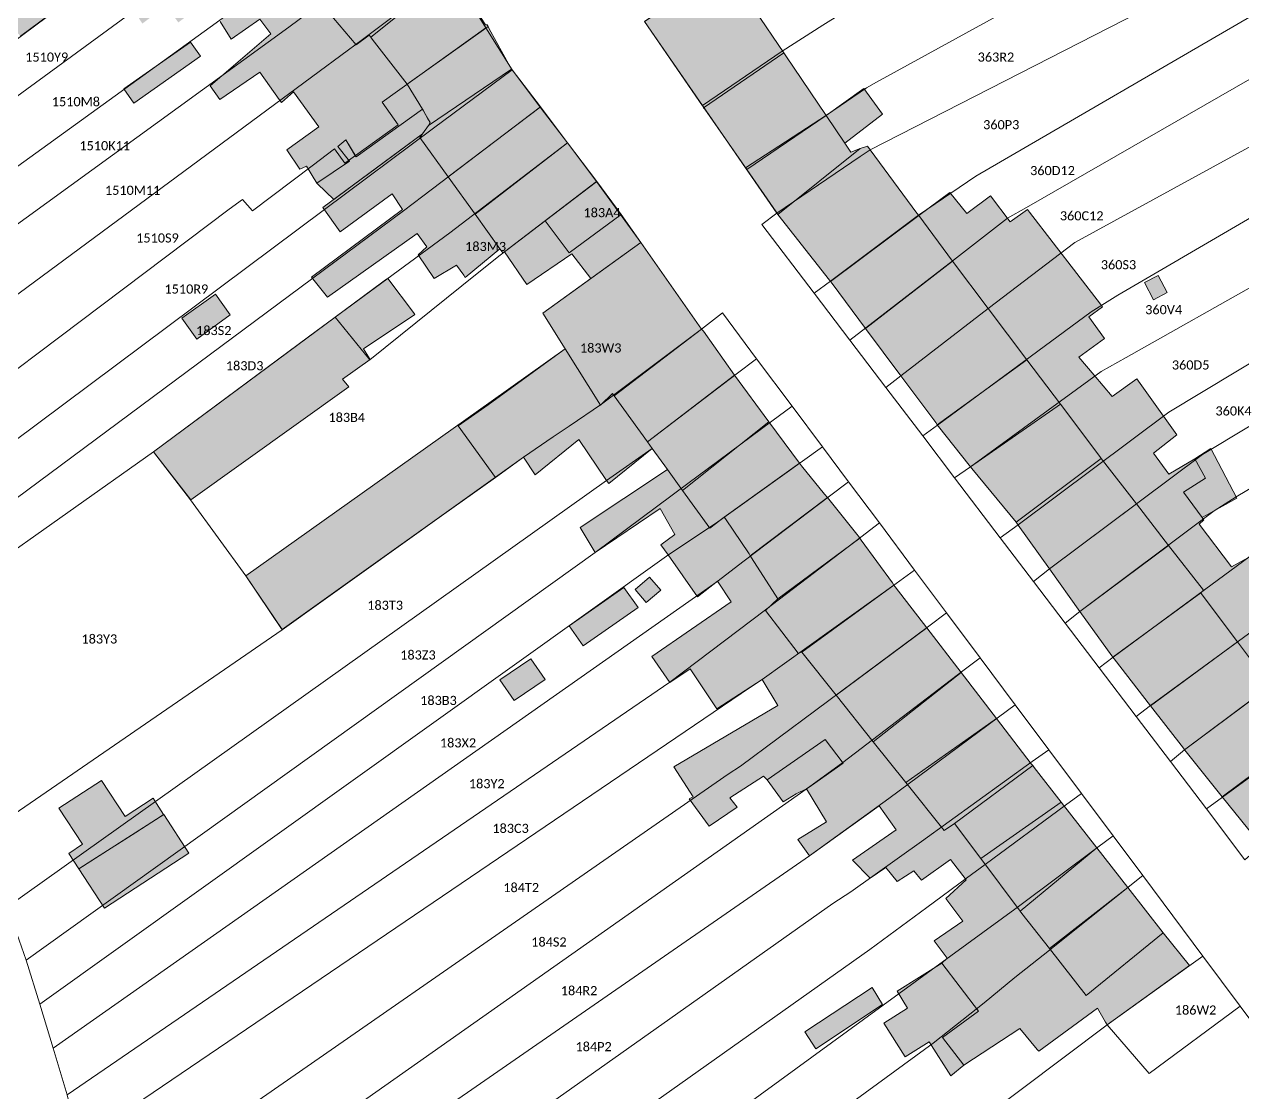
# Model space of a CAD drawing. Header units: metres. Extents: x 113120 to 240396, y 120329 to 242116.
# Drawn here: x 113686.8 to 113793.6, y 121815.8 to 121909.5 of the extents above; entities that cross this region are included whole.
import ezdxf

# ---------------------------------------------------------------- set-up
doc = ezdxf.new("R2010")
doc.units = ezdxf.units.M
doc.header["$LTSCALE"] = 3
for name, color, linetype, lineweight in [('Bpn_CaPa', 78, 'Continuous', 0), ('Bpn_ReBu', 4, 'Continuous', 0), ('Bpt_CaNu', 7, 'Continuous', 0), ('Hachure bâtiment', 11, 'Continuous', 0)]:
    doc.layers.add(name, color=color, linetype=linetype, lineweight=lineweight)
doc.styles.add('Legend', font='')
doc.styles.get('Legend').set_extended_font_data('Calibri')

msp = doc.modelspace()

# ---------------------------------------------------------------- hatches: boundary and pattern name
at = {"layer": 'Hachure bâtiment'}
h = msp.add_hatch(color=256, dxfattribs=at)
h.dxf.hatch_style = 1
h.paths.add_polyline_path([(113693.07, 121940.94), (113691.16, 121938.08), (113696.42, 121933.34), (113695.88, 121932.42), (113698.98, 121928.97), (113700.43, 121930.21), (113702.87, 121926.9), (113701.69, 121925.83), (113704.07, 121922.53), (113704.2, 121922.35), (113699.43, 121918.03), (113698.27, 121919.65), (113695.72, 121917.45), (113696.82, 121916.15), (113686.43, 121908.43), (113685.67, 121909.32), (113684.47, 121908.43), (113682.87, 121910.68), (113696.78, 121921.52), (113695.95, 121922.8), (113698.9, 121925.63), (113697.47, 121927.48), (113694.71, 121925.27), (113693.72, 121926.48), (113691.87, 121925.32), (113690.67, 121926.92), (113685.23, 121931.85), (113688.1, 121934.97), (113683.07, 121939.92), (113681.7, 121938.43), (113680.63, 121939.48), (113682.82, 121941.48), (113683.72, 121940.68), (113688.19, 121945.84)])
h = msp.add_hatch(color=256, dxfattribs=at)
h.dxf.hatch_style = 1
h.paths.add_polyline_path([(113707.59, 121919.37), (113707.77, 121919.21), (113707.91, 121919.06), (113711.17, 121915.91), (113711.3, 121915.81), (113713.38, 121912.58), (113712.38, 121911.81), (113715.87, 121907.67), (113717.02, 121908.53), (113717.14, 121908.37), (113717.28, 121908.19), (113720.35, 121904.24), (113721.67, 121902.03), (113715.87, 121897.85), (113714.95, 121899.35), (113714.27, 121898.77), (113715.27, 121897.48), (113712.42, 121895.55), (113711.52, 121897.05), (113710.92, 121896.77), (113709.78, 121898.48), (113712.58, 121900.48), (113710.38, 121903.55), (113709.32, 121902.63), (113709.12, 121902.9), (113707.42, 121905.28), (113703.9, 121902.88), (113703.07, 121904.08), (113708.38, 121908.65), (113707.42, 121909.92), (113704.9, 121908.17), (113703.94, 121909.73), (113708.5, 121913.77), (113708.02, 121914.55), (113707.02, 121913.83), (113704.95, 121916.52), (113701.7, 121914.55), (113703.55, 121912.08), (113700.27, 121909.65), (113699.22, 121911.12), (113697.12, 121909.55), (113696.44, 121910.59), (113698.32, 121912.15), (113697.35, 121913.83), (113706.35, 121920.46)])
h = msp.add_hatch(color=256, dxfattribs=at)
h.dxf.hatch_style = 1
h.paths.add_polyline_path([(113724.1, 121914.2), (113724.24, 121914.03), (113717.14, 121908.37), (113717.02, 121908.53), (113715.87, 121907.67), (113712.38, 121911.81), (113713.38, 121912.58), (113721.44, 121917.73)])
h = msp.add_hatch(color=256, dxfattribs=at)
h.dxf.hatch_style = 1
h.paths.add_polyline_path([(113724.33, 121913.88), (113724.46, 121913.69), (113727.2, 121909.43), (113727.36, 121909.43), (113727.43, 121909.3), (113720.35, 121904.24), (113717.28, 121908.19), (113717.14, 121908.37), (113724.24, 121914.03)])
h = msp.add_hatch(color=256, dxfattribs=at)
h.dxf.hatch_style = 1
h.paths.add_polyline_path([(113753.36, 121906.97), (113746.33, 121902.17), (113746.23, 121902.33), (113741.14, 121909.72), (113748.29, 121914.49)])
h = msp.add_hatch(color=256, dxfattribs=at)
h.dxf.hatch_style = 1
h.paths.add_polyline_path([(113727.54, 121909.1), (113729.37, 121905.75), (113729.5, 121905.54), (113722.2, 121900.62), (113722.37, 121900.86), (113721.67, 121902.03), (113720.35, 121904.24), (113727.43, 121909.3)])
h = msp.add_hatch(color=256, dxfattribs=at)
h.dxf.hatch_style = 1
h.paths.add_polyline_path([(113702.22, 121906.68), (113696.38, 121902.57), (113695.5, 121903.83), (113697.44, 121905.21), (113701.34, 121907.92)])
h = msp.add_hatch(color=256, dxfattribs=at)
h.dxf.hatch_style = 1
h.paths.add_polyline_path([(113753.53, 121906.73), (113757.08, 121901.48), (113750.11, 121896.74), (113746.43, 121902.03), (113746.33, 121902.17), (113753.36, 121906.97)])
h = msp.add_hatch(color=256, dxfattribs=at)
h.dxf.hatch_style = 1
h.paths.add_polyline_path([(113729.63, 121905.37), (113732.01, 121902.23), (113723.94, 121896.1), (113721.45, 121899.55), (113721.69, 121899.89), (113722.2, 121900.62), (113729.5, 121905.54)])
h = msp.add_hatch(color=256, dxfattribs=at)
h.dxf.hatch_style = 1
h.paths.add_polyline_path([(113762.03, 121901.6), (113758.7, 121899.07), (113757.08, 121901.48), (113760.38, 121903.85)])
h = msp.add_hatch(color=256, dxfattribs=at)
h.dxf.hatch_style = 1
h.paths.add_polyline_path([(113715.84, 121897.89), (113715.85, 121897.88), (113715.87, 121897.85), (113716.8, 121898.52), (113721.67, 121902.03), (113721.76, 121901.89), (113722.13, 121901.26), (113722.37, 121900.86), (113722.2, 121900.62), (113721.69, 121899.89), (113716.82, 121896.29), (113716.42, 121896), (113713.9, 121894.13), (113712.48, 121895.49), (113712.42, 121895.55), (113715.27, 121897.48), (113714.27, 121898.77), (113714.95, 121899.35), (113715.73, 121898.07), (113715.84, 121897.89)])
h = msp.add_hatch(color=256, dxfattribs=at)
h.dxf.hatch_style = 1
h.paths.add_polyline_path([(113734.39, 121899.09), (113726.29, 121892.83), (113723.94, 121896.1), (113732.01, 121902.23)])
h = msp.add_hatch(color=256, dxfattribs=at)
h.dxf.hatch_style = 1
h.paths.add_polyline_path([(113758.7, 121899.07), (113759.23, 121898.28), (113760.06, 121898.58), (113752.84, 121892.8), (113752.68, 121893.03), (113750.11, 121896.74), (113757.08, 121901.48)])
h = msp.add_hatch(color=256, dxfattribs=at)
h.dxf.hatch_style = 1
h.paths.add_polyline_path([(113721.45, 121899.55), (113723.94, 121896.1), (113726.29, 121892.83), (113728.47, 121889.8), (113725.43, 121887.28), (113725.3, 121887.47), (113724.67, 121888.37), (113722.7, 121887.2), (113721.3, 121889.28), (113722.07, 121889.97), (113721.23, 121891.15), (113713.35, 121885.55), (113711.95, 121887.32), (113719.92, 121893.23), (113719.03, 121894.63), (113714.47, 121891.28), (113712.95, 121893.43), (113721.69, 121899.89)])
h = msp.add_hatch(color=256, dxfattribs=at)
h.dxf.hatch_style = 1
h.paths.add_polyline_path([(113736.95, 121895.7), (113728.88, 121889.54), (113728.74, 121889.43), (113728.47, 121889.8), (113726.29, 121892.83), (113734.39, 121899.09)])
h = msp.add_hatch(color=256, dxfattribs=at)
h.dxf.hatch_style = 1
h.paths.add_polyline_path([(113760.93, 121898.48), (113765.04, 121892.93), (113765.2, 121892.71), (113757.47, 121886.92), (113757.36, 121887.06), (113752.84, 121892.8), (113760.06, 121898.58), (113760.7, 121898.8)])
h = msp.add_hatch(color=256, dxfattribs=at)
h.dxf.hatch_style = 1
h.paths.add_polyline_path([(113740.84, 121890.36), (113736.45, 121887.19), (113734.78, 121889.35), (113730.83, 121886.68), (113728.88, 121889.54), (113736.95, 121895.7)])
h = msp.add_hatch(color=256, dxfattribs=at)
h.dxf.hatch_style = 1
h.paths.add_polyline_path([(113769.42, 121892.88), (113771.5, 121894.45), (113773.22, 121892.17), (113774.72, 121893.25), (113774.9, 121893.02), (113781.12, 121884.95), (113781.3, 121884.72), (113780.1, 121883.83), (113781.47, 121881.92), (113779.23, 121880.28), (113780.57, 121878.7), (113782.15, 121876.83), (113784.32, 121878.4), (113787.82, 121873.48), (113785.78, 121871.88), (113787.12, 121870.03), (113789.39, 121871.39), (113790.35, 121869.68), (113788.42, 121868.45), (113790.05, 121866.22), (113790.18, 121866.03), (113789.78, 121865.65), (113792.63, 121861.92), (113795.47, 121863.48), (113797.42, 121860.55), (113796.62, 121860.25), (113797.92, 121858.8), (113799.47, 121859.68), (113800.75, 121858.12), (113797.58, 121855.6), (113799, 121853.7), (113800.72, 121851.4), (113804.15, 121853.97), (113805.95, 121851.77), (113804.95, 121851.12), (113807.03, 121848.68), (113806.23, 121848.05), (113807.3, 121846.72), (113808.62, 121847.77), (113810.3, 121845.37), (113806.82, 121842.95), (113807.67, 121842), (113810.52, 121843.97), (113813.02, 121840.97), (113809.78, 121839), (113812.83, 121835.05), (113816.9, 121837.12), (113818.88, 121833.98), (113816.1, 121832.28), (113818.83, 121829.15), (113821.83, 121830.68), (113823.03, 121828.8), (113820.43, 121827.03), (113821.58, 121825.48), (113822.9, 121826.23), (113823.78, 121825), (113822.7, 121824.08), (113824.62, 121821.6), (113827.18, 121822.95), (113829.52, 121819.35), (113824.59, 121815.85), (113821.75, 121819.4), (113819.01, 121822.88), (113815.83, 121826.92), (113813.12, 121830.37), (113812.72, 121830.11), (113810.65, 121832.62), (113810.51, 121832.79), (113810.42, 121832.92), (113807.25, 121837.08), (113805.2, 121839.78), (113802.7, 121843.08), (113802.88, 121843.26), (113803.02, 121843.43), (113799.75, 121847.43), (113799.24, 121847.3), (113796.18, 121851.3), (113796.04, 121851.48), (113795.95, 121851.6), (113793.15, 121855.33), (113790.04, 121859.46), (113789.93, 121859.62), (113790.15, 121859.85), (113787.1, 121863.79), (113784.29, 121867.42), (113781.31, 121871.27), (113781.2, 121871.41), (113781.07, 121871.59), (113777.62, 121876.17), (113774.68, 121880.06), (113771.29, 121884.55), (113768.15, 121888.72), (113765.2, 121892.71), (113767.92, 121894.72)])
h = msp.add_hatch(color=256, dxfattribs=at)
h.dxf.hatch_style = 1
h.paths.add_polyline_path([(113768.15, 121888.72), (113760.53, 121882.82), (113757.6, 121886.74), (113757.47, 121886.92), (113765.2, 121892.71)])
h = msp.add_hatch(color=256, dxfattribs=at)
h.dxf.hatch_style = 1
h.paths.add_polyline_path([(113746.16, 121882.76), (113738.5, 121876.89), (113738.35, 121877.1), (113737.28, 121876.09), (113734.19, 121881.02), (113732.23, 121884.14), (113736.45, 121887.19), (113740.84, 121890.36)])
h = msp.add_hatch(color=256, dxfattribs=at)
h.dxf.hatch_style = 1
h.paths.add_polyline_path([(113771.29, 121884.55), (113763.62, 121878.66), (113760.53, 121882.82), (113768.15, 121888.72)])
h = msp.add_hatch(color=256, dxfattribs=at)
h.dxf.hatch_style = 1
h.paths.add_polyline_path([(113720.89, 121884.2), (113721.02, 121884.03), (113716.52, 121881.03), (113717.1, 121880.08), (113714.67, 121878.37), (113715.23, 121877.68), (113701.37, 121867.77), (113698.1, 121872), (113718.21, 121886.89), (113718.45, 121887.07), (113718.54, 121887.13), (113718.63, 121887.2)])
h = msp.add_hatch(color=256, dxfattribs=at)
h.dxf.hatch_style = 1
h.paths.add_polyline_path([(113786.98, 121885.95), (113785.78, 121885.32), (113784.98, 121886.83), (113786.18, 121887.45)], flags=17)
h = msp.add_hatch(color=256, dxfattribs=at)
h.dxf.hatch_style = 1
h.paths.add_polyline_path([(113704.83, 121884), (113701.9, 121881.88), (113700.59, 121883.72), (113703.52, 121885.83)], flags=17)
h = msp.add_hatch(color=256, dxfattribs=at)
h.dxf.hatch_style = 1
h.paths.add_polyline_path([(113774.68, 121880.06), (113766.82, 121874.37), (113766.68, 121874.55), (113763.62, 121878.66), (113771.29, 121884.55)])
h = msp.add_hatch(color=256, dxfattribs=at)
h.dxf.hatch_style = 1
h.paths.add_polyline_path([(113746.32, 121882.57), (113749.03, 121878.7), (113741.4, 121872.88), (113738.5, 121876.89), (113746.16, 121882.76)])
h = msp.add_hatch(color=256, dxfattribs=at)
h.dxf.hatch_style = 1
h.paths.add_polyline_path([(113737.28, 121876.09), (113738.35, 121877.1), (113738.5, 121876.89), (113741.4, 121872.88), (113741.83, 121872.27), (113738.02, 121869.2), (113737.82, 121869.49), (113735.38, 121873.08), (113731.55, 121869.97), (113730.55, 121871.52), (113709.38, 121856.4), (113706.18, 121861.12), (113727.7, 121876.4), (113734.19, 121881.02)])
h = msp.add_hatch(color=256, dxfattribs=at)
h.dxf.hatch_style = 1
h.paths.add_polyline_path([(113777.62, 121876.17), (113769.73, 121870.68), (113769.61, 121870.83), (113766.94, 121874.21), (113766.82, 121874.37), (113774.68, 121880.06)], flags=17)
h = msp.add_hatch(color=256, dxfattribs=at)
h.dxf.hatch_style = 1
h.paths.add_polyline_path([(113752.04, 121874.63), (113744.49, 121868.59), (113743.16, 121870.44), (113741.83, 121872.27), (113741.4, 121872.88), (113749.03, 121878.7)])
h = msp.add_hatch(color=256, dxfattribs=at)
h.dxf.hatch_style = 1
h.paths.add_polyline_path([(113781.07, 121871.59), (113781.2, 121871.41), (113773.74, 121865.82), (113769.84, 121870.54), (113769.73, 121870.68), (113777.62, 121876.17)], flags=17)
h = msp.add_hatch(color=256, dxfattribs=at)
h.dxf.hatch_style = 1
h.paths.add_polyline_path([(113754.73, 121870.99), (113748.13, 121866.27), (113746.88, 121865.3), (113744.49, 121868.59), (113752.04, 121874.63)])
h = msp.add_hatch(color=256, dxfattribs=at)
h.dxf.hatch_style = 1
h.paths.add_polyline_path([(113793.1, 121867.92), (113790.05, 121866.22), (113788.42, 121868.45), (113790.35, 121869.68), (113789.39, 121871.39), (113790.82, 121872.28)], flags=17)
h = msp.add_hatch(color=256, dxfattribs=at)
h.dxf.hatch_style = 1
h.paths.add_polyline_path([(113754.92, 121870.77), (113756.94, 121868.28), (113757.18, 121867.98), (113750.41, 121862.88), (113750.34, 121863.05), (113748.24, 121866.11), (113748.13, 121866.27), (113754.73, 121870.99)])
h = msp.add_hatch(color=256, dxfattribs=at)
h.dxf.hatch_style = 1
h.paths.add_polyline_path([(113781.31, 121871.27), (113784.29, 121867.42), (113776.65, 121861.72), (113773.91, 121865.57), (113773.74, 121865.82), (113781.2, 121871.41)], flags=17)
h = msp.add_hatch(color=256, dxfattribs=at)
h.dxf.hatch_style = 1
h.paths.add_polyline_path([(113758.58, 121844.68), (113755.36, 121842.43), (113754.44, 121842), (113753.32, 121841.3), (113751.9, 121843.23), (113756.98, 121846.77)], flags=16)
h.paths.add_polyline_path([(113744.49, 121868.59), (113746.88, 121865.3), (113748.13, 121866.27), (113748.24, 121866.11), (113750.34, 121863.05), (113750.41, 121862.88), (113750.53, 121862.69), (113752.84, 121859.1), (113751.76, 121858.09), (113754.63, 121854.34), (113754.94, 121854.41), (113757.94, 121850.66), (113761.2, 121846.57), (113764.05, 121842.99), (113767.41, 121838.79), (113768.33, 121839.41), (113770.64, 121836.33), (113774, 121831.84), (113774.1, 121831.7), (113774.22, 121831.51), (113776.65, 121828.43), (113779.88, 121824.31), (113786.62, 121829.81), (113788.93, 121826.93), (113781.72, 121821.75), (113781.58, 121821.98), (113780.87, 121823.2), (113775.72, 121819.43), (113775.59, 121819.59), (113774.07, 121821.43), (113769.15, 121818.2), (113767.27, 121820.63), (113770.42, 121822.95), (113767.23, 121827.15), (113767.68, 121827.6), (113766.55, 121829.12), (113769.07, 121830.83), (113767.58, 121832.83), (113769.35, 121834.45), (113767.98, 121836.25), (113765.43, 121834.43), (113764.75, 121835.25), (113763.3, 121834.32), (113762.32, 121835.55), (113760.95, 121834.6), (113759.38, 121836.17), (113763.22, 121838.83), (113761.72, 121840.95), (113755.62, 121836.55), (113754.58, 121838), (113757.1, 121839.55), (113755.36, 121842.43), (113755.59, 121842.59), (113758.58, 121844.68), (113756.98, 121846.77), (113751.9, 121843.23), (113751.58, 121843.55), (113748.62, 121841.65), (113749.27, 121840.83), (113746.82, 121839.15), (113745.07, 121841.57), (113745.42, 121841.75), (113743.72, 121844.37), (113752.83, 121849.75), (113751.47, 121852.03), (113747.5, 121849.46), (113745.15, 121852.95), (113743.38, 121851.75), (113741.78, 121854.05), (113748.75, 121858.83), (113747.55, 121860.65), (113745.81, 121859.28), (113743.21, 121862.95), (113742.58, 121863.83), (113743.82, 121864.75), (113742.52, 121867.03), (113736.82, 121863.17), (113735.5, 121865.35), (113743.16, 121870.44)])
h = msp.add_hatch(color=256, dxfattribs=at)
h.dxf.hatch_style = 1
h.paths.add_polyline_path([(113759.78, 121864.77), (113759.92, 121864.6), (113760.02, 121864.43), (113752.84, 121859.1), (113750.53, 121862.69), (113750.41, 121862.88), (113757.18, 121867.98)], flags=17)
h = msp.add_hatch(color=256, dxfattribs=at)
h.dxf.hatch_style = 1
h.paths.add_polyline_path([(113787.1, 121863.79), (113779.33, 121857.99), (113776.65, 121861.72), (113784.29, 121867.42)], flags=17)
h = msp.add_hatch(color=256, dxfattribs=at)
h.dxf.hatch_style = 1
h.paths.add_polyline_path([(113760.15, 121864.25), (113762.89, 121860.5), (113763.02, 121860.31), (113754.94, 121854.41), (113754.63, 121854.34), (113751.76, 121858.09), (113752.84, 121859.1), (113760.02, 121864.43)], flags=17)
h = msp.add_hatch(color=256, dxfattribs=at)
h.dxf.hatch_style = 1
h.paths.add_polyline_path([(113790.15, 121859.85), (113789.93, 121859.62), (113782.22, 121853.97), (113782.13, 121854.09), (113779.33, 121857.99), (113787.1, 121863.79)], flags=17)
h = msp.add_hatch(color=256, dxfattribs=at)
h.dxf.hatch_style = 1
h.paths.add_polyline_path([(113742.58, 121859.85), (113741.3, 121858.78), (113740.32, 121859.92), (113741.58, 121861)], flags=17)
h = msp.add_hatch(color=256, dxfattribs=at)
h.dxf.hatch_style = 1
h.paths.add_polyline_path([(113763.14, 121860.15), (113765.89, 121856.57), (113757.94, 121850.66), (113754.94, 121854.41), (113763.02, 121860.31)], flags=17)
h = msp.add_hatch(color=256, dxfattribs=at)
h.dxf.hatch_style = 1
h.paths.add_polyline_path([(113740.58, 121858.35), (113735.78, 121854.97), (113734.55, 121856.73), (113739.35, 121860.08)])
h = msp.add_hatch(color=256, dxfattribs=at)
h.dxf.hatch_style = 1
h.paths.add_polyline_path([(113790.04, 121859.46), (113793.15, 121855.33), (113785.52, 121849.72), (113782.32, 121853.83), (113782.22, 121853.97), (113789.93, 121859.62)], flags=17)
h = msp.add_hatch(color=256, dxfattribs=at)
h.dxf.hatch_style = 1
h.paths.add_polyline_path([(113768.9, 121852.65), (113761.2, 121846.57), (113757.94, 121850.66), (113765.89, 121856.57)], flags=17)
h.paths.add_polyline_path([(113758.58, 121844.68), (113755.36, 121842.43), (113754.44, 121842), (113753.32, 121841.3), (113751.9, 121843.23), (113756.98, 121846.77)], flags=16)
h = msp.add_hatch(color=256, dxfattribs=at)
h.dxf.hatch_style = 1
h.paths.add_polyline_path([(113795.95, 121851.6), (113796.04, 121851.48), (113788.51, 121845.85), (113788.41, 121845.99), (113785.52, 121849.72), (113793.15, 121855.33)], flags=17)
h = msp.add_hatch(color=256, dxfattribs=at)
h.dxf.hatch_style = 1
h.paths.add_polyline_path([(113732.43, 121852.03), (113729.72, 121850.17), (113728.47, 121852), (113731.18, 121853.85)])
h = msp.add_hatch(color=256, dxfattribs=at)
h.dxf.hatch_style = 1
h.paths.add_polyline_path([(113772.02, 121848.6), (113764.05, 121842.99), (113761.2, 121846.57), (113768.9, 121852.65)], flags=17)
h = msp.add_hatch(color=256, dxfattribs=at)
h.dxf.hatch_style = 1
h.paths.add_polyline_path([(113796.18, 121851.3), (113799.24, 121847.3), (113791.8, 121841.75), (113788.65, 121845.68), (113788.51, 121845.85), (113796.04, 121851.48)], flags=17)
h = msp.add_hatch(color=256, dxfattribs=at)
h.dxf.hatch_style = 1
h.paths.add_polyline_path([(113775.06, 121844.64), (113775.19, 121844.47), (113768.33, 121839.41), (113767.41, 121838.79), (113764.05, 121842.99), (113772.02, 121848.6)], flags=17)
h = msp.add_hatch(color=256, dxfattribs=at)
h.dxf.hatch_style = 1
h.paths.add_polyline_path([(113803.02, 121843.43), (113802.88, 121843.26), (113802.7, 121843.08), (113795.23, 121837.48), (113795.13, 121837.6), (113791.8, 121841.75), (113799.24, 121847.3), (113799.75, 121847.43)], flags=17)
h = msp.add_hatch(color=256, dxfattribs=at)
h.dxf.hatch_style = 1
h.paths.add_polyline_path([(113775.32, 121844.3), (113777.69, 121841.26), (113770.64, 121836.33), (113768.33, 121839.41), (113775.19, 121844.47)], flags=17)
h = msp.add_hatch(color=256, dxfattribs=at)
h.dxf.hatch_style = 1
h.paths.add_polyline_path([(113698.06, 121841.61), (113698.36, 121841.14), (113698.98, 121840.19), (113698.36, 121839.79), (113696.54, 121838.61), (113692.78, 121836.2), (113691.56, 121835.41), (113690.67, 121836.77), (113691.88, 121837.57), (113689.81, 121840.73), (113693.55, 121843.18), (113695.62, 121840.01)])
h = msp.add_hatch(color=256, dxfattribs=at)
h.dxf.hatch_style = 1
h.paths.add_polyline_path([(113780.82, 121837.25), (113774.1, 121831.7), (113774, 121831.84), (113770.64, 121836.33), (113777.69, 121841.26)], flags=17)
h = msp.add_hatch(color=256, dxfattribs=at)
h.dxf.hatch_style = 1
h.paths.add_polyline_path([(113701.2, 121836.79), (113693.81, 121831.96), (113691.56, 121835.41), (113698.99, 121840.19)])
h = msp.add_hatch(color=256, dxfattribs=at)
h.dxf.hatch_style = 1
h.paths.add_polyline_path([(113783.52, 121833.78), (113776.65, 121828.43), (113774.22, 121831.51), (113774.1, 121831.7), (113780.82, 121837.25)], flags=17)
h = msp.add_hatch(color=256, dxfattribs=at)
h.dxf.hatch_style = 1
h.paths.add_polyline_path([(113786.62, 121829.81), (113779.88, 121824.31), (113776.65, 121828.43), (113783.52, 121833.78)], flags=17)
h = msp.add_hatch(color=256, dxfattribs=at)
h.dxf.hatch_style = 1
h.paths.add_polyline_path([(113768, 121817.27), (113766.12, 121820.26), (113763.99, 121818.92), (113762.12, 121821.89), (113764.22, 121823.21), (113763.29, 121824.69), (113767.23, 121827.15), (113770.42, 121822.95), (113767.27, 121820.63), (113769.15, 121818.2)])
h = msp.add_hatch(color=256, dxfattribs=at)
h.dxf.hatch_style = 1
h.paths.add_polyline_path([(113762.03, 121823.51), (113756.18, 121819.65), (113755.22, 121821.12), (113761.12, 121825)], flags=17)

# ---------------------------------------------------------------- linework, layer by layer
at = {"layer": 'Bpn_CaPa'}
for points in [[(113783.89, 121926.31), (113756.79, 121909.41), (113753.23, 121907.13), (113746.22, 121902.35), (113741.14, 121909.72), (113748.09, 121914.55), (113750.89, 121916.53), (113760.86, 121923.27), (113761.47, 121923.67), (113777.67, 121934.71), (113783.89, 121926.31)], [(113709.68, 121932.6), (113712.58, 121928.93), (113704.25, 121922.31), (113699.43, 121918.03), (113696.82, 121916.15), (113688.79, 121910.18), (113657.23, 121886.72), (113655.62, 121889.36), (113685.23, 121912.53), (113686.3, 121913.36), (113696.78, 121921.52), (113698.8, 121923.34), (113709.68, 121932.6)], [(113712.58, 121928.93), (113715.5, 121925.22), (113704.78, 121916.9), (113703.52, 121915.96), (113701.78, 121914.65), (113700.98, 121914.06), (113697.65, 121911.6), (113659.2, 121883.47), (113657.23, 121886.72), (113688.79, 121910.18), (113696.82, 121916.15), (113699.43, 121918.03), (113704.25, 121922.31), (113712.58, 121928.93)], [(113783.89, 121926.31), (113788.94, 121919.48), (113761.49, 121904.42), (113760.61, 121903.92), (113757.1, 121901.53), (113749.99, 121896.89), (113746.22, 121902.35), (113753.23, 121907.13), (113756.79, 121909.41), (113783.89, 121926.31)], [(113715.5, 121925.22), (113718.74, 121921.08), (113710.63, 121914.84), (113707.93, 121912.76), (113661.71, 121879.35), (113660.2, 121881.83), (113659.2, 121883.47), (113697.65, 121911.6), (113700.98, 121914.06), (113701.78, 121914.65), (113703.52, 121915.96), (113704.78, 121916.9), (113715.5, 121925.22)], [(113663.88, 121875.79), (113661.71, 121879.35), (113707.93, 121912.76), (113710.63, 121914.84), (113718.74, 121921.08), (113721.37, 121917.71), (113709.96, 121909.22), (113663.88, 121875.79)], [(113788.94, 121919.48), (113792.44, 121914.62), (113760.93, 121898.48), (113760.05, 121897.88), (113752.76, 121892.92), (113749.99, 121896.89), (113757.1, 121901.53), (113760.61, 121903.92), (113761.49, 121904.42), (113788.94, 121919.48)], [(113666.58, 121871.34), (113663.88, 121875.79), (113709.96, 121909.22), (113721.37, 121917.71), (113724.24, 121914.03), (113716.41, 121908.14), (113712.62, 121905.35), (113707.35, 121901.45), (113666.58, 121871.34)], [(113795.25, 121910.72), (113770.2, 121896.16), (113765.17, 121892.75), (113757.45, 121886.95), (113756.02, 121885.91), (113751.44, 121891.94), (113752.76, 121892.92), (113760.05, 121897.88), (113760.93, 121898.48), (113792.44, 121914.62), (113795.16, 121910.83), (113795.25, 121910.72)], [(113727.25, 121909.17), (113718.14, 121902.66), (113719.56, 121900.66), (113714.88, 121897.32), (113713.97, 121898.55), (113712, 121897.07), (113706.79, 121893.14), (113705.9, 121894.12), (113704.72, 121893.26), (113669.43, 121866.66), (113666.58, 121871.34), (113707.35, 121901.45), (113712.62, 121905.35), (113716.41, 121908.14), (113724.24, 121914.03), (113727.25, 121909.17)], [(113759.16, 121881.79), (113756.02, 121885.91), (113757.45, 121886.95), (113765.17, 121892.75), (113770.2, 121896.16), (113795.25, 121910.72), (113798.13, 121906.92), (113774.65, 121893.43), (113772.98, 121892.48), (113768.23, 121888.8), (113760.55, 121882.87), (113759.16, 121881.79)], [(113727.25, 121909.17), (113729.54, 121905.49), (113722.66, 121900.37), (113713.1, 121893.23), (113671.97, 121862.54), (113669.43, 121866.66), (113704.72, 121893.26), (113705.9, 121894.12), (113706.79, 121893.14), (113712, 121897.07), (113713.97, 121898.55), (113714.88, 121897.32), (113719.56, 121900.66), (113718.14, 121902.66), (113727.25, 121909.17)], [(113759.16, 121881.79), (113760.55, 121882.87), (113768.23, 121888.8), (113772.98, 121892.48), (113774.65, 121893.43), (113798.13, 121906.92), (113801.27, 121902.61), (113778.87, 121890.35), (113771.29, 121884.55), (113763.62, 121878.66), (113762.31, 121877.64), (113759.16, 121881.79)], [(113671.97, 121862.54), (113713.1, 121893.23), (113722.66, 121900.37), (113729.54, 121905.49), (113732.03, 121902.24), (113721.71, 121894.4), (113720.02, 121893.14), (113673.98, 121858.96), (113671.97, 121862.54)], [(113675.53, 121856.02), (113673.98, 121858.96), (113720.02, 121893.14), (113721.71, 121894.4), (113732.03, 121902.24), (113734.4, 121899.1), (113724.08, 121891.19), (113714.03, 121883.79), (113711.7, 121882.07), (113698.1, 121872), (113675.53, 121856.02)], [(113801.27, 121902.61), (113804.34, 121898.38), (113782.64, 121885.73), (113780.31, 121884.26), (113766.85, 121874.33), (113765.56, 121873.38), (113762.31, 121877.64), (113763.62, 121878.66), (113771.29, 121884.55), (113778.87, 121890.35), (113801.27, 121902.61)], [(113732.44, 121892.26), (113728.48, 121889.24), (113726.47, 121887.63), (113717.07, 121880.07), (113714.03, 121883.79), (113724.08, 121891.19), (113734.4, 121899.1), (113736.96, 121895.7), (113732.44, 121892.26)], [(113765.56, 121873.38), (113766.85, 121874.33), (113780.31, 121884.26), (113782.64, 121885.73), (113804.34, 121898.38), (113807.63, 121893.93), (113783.37, 121880.25), (113781.2, 121879.03), (113769.73, 121870.68), (113768.34, 121869.71), (113765.56, 121873.38)], [(113739.09, 121892.8), (113734.53, 121889.43), (113732.44, 121892.26), (113736.96, 121895.7), (113739.09, 121892.8)], [(113810.76, 121889.7), (113787.11, 121875.48), (113773.91, 121865.6), (113772.33, 121864.46), (113768.34, 121869.71), (113769.73, 121870.68), (113781.2, 121879.03), (113783.37, 121880.25), (113807.63, 121893.93), (113810.76, 121889.7)], [(113739.09, 121892.8), (113740.83, 121890.36), (113732.23, 121884.14), (113734.19, 121881.02), (113727.43, 121876.12), (113724.81, 121874.27), (113728.08, 121869.75), (113723.35, 121866.37), (113709.37, 121856.39), (113706.18, 121861.12), (113701.35, 121867.77), (113698.1, 121872), (113711.7, 121882.07), (113714.03, 121883.79), (113717.07, 121880.07), (113726.47, 121887.63), (113728.48, 121889.24), (113732.44, 121892.26), (113734.53, 121889.43), (113739.09, 121892.8)], [(113728.08, 121869.75), (113724.81, 121874.27), (113727.43, 121876.12), (113734.19, 121881.02), (113732.23, 121884.14), (113740.83, 121890.36), (113746.16, 121882.76), (113737.38, 121876.16), (113734.55, 121874.25), (113733.13, 121873.3), (113730.55, 121871.52), (113728.08, 121869.75)], [(113810.76, 121889.7), (113813.53, 121885.88), (113790.07, 121871.76), (113776.65, 121861.72), (113775.25, 121860.63), (113772.33, 121864.46), (113773.91, 121865.6), (113787.11, 121875.48), (113810.76, 121889.7)], [(113778.03, 121856.98), (113775.25, 121860.63), (113776.65, 121861.72), (113790.07, 121871.76), (113813.53, 121885.88), (113816.43, 121881.92), (113793.03, 121868.05), (113791.11, 121866.81), (113779.33, 121857.99), (113778.03, 121856.98)], [(113728.08, 121869.75), (113730.55, 121871.52), (113733.13, 121873.3), (113734.55, 121874.25), (113737.38, 121876.16), (113746.16, 121882.76), (113748, 121884.17), (113750.97, 121880.14), (113749.19, 121878.79), (113741.4, 121872.88), (113741.83, 121872.27), (113737.82, 121869.48), (113685.3, 121832.1), (113683.12, 121838.34), (113709.37, 121856.39), (113723.35, 121866.37), (113728.08, 121869.75)], [(113781.02, 121853.04), (113778.03, 121856.98), (113779.33, 121857.99), (113791.11, 121866.81), (113793.03, 121868.05), (113816.43, 121881.92), (113819.51, 121877.71), (113794.24, 121862.85), (113782.25, 121853.98), (113781.02, 121853.04)], [(113686.93, 121827.4), (113685.3, 121832.1), (113737.82, 121869.48), (113741.83, 121872.27), (113741.4, 121872.88), (113749.19, 121878.79), (113750.97, 121880.14), (113754.09, 121876.01), (113752.32, 121874.69), (113744.96, 121869.22), (113736.82, 121863.17), (113686.93, 121827.4)], [(113781.02, 121853.04), (113782.25, 121853.98), (113794.24, 121862.85), (113819.51, 121877.71), (113822.44, 121873.7), (113799.47, 121859.68), (113797.92, 121858.8), (113785.53, 121849.74), (113784.26, 121848.77), (113781.02, 121853.04)], [(113686.93, 121827.4), (113736.82, 121863.17), (113744.96, 121869.22), (113752.32, 121874.69), (113754.09, 121876.01), (113756.76, 121872.44), (113755, 121871.18), (113747.37, 121865.72), (113743.29, 121862.99), (113688.13, 121823.55), (113686.93, 121827.4)], [(113787.26, 121844.82), (113784.26, 121848.77), (113785.53, 121849.74), (113797.92, 121858.8), (113799.47, 121859.68), (113822.44, 121873.7), (113824.98, 121869.43), (113800.52, 121854.65), (113799, 121853.7), (113788.51, 121845.85), (113787.26, 121844.82)], [(113675.53, 121856.02), (113698.1, 121872), (113701.35, 121867.77), (113706.18, 121861.12), (113709.37, 121856.39), (113683.12, 121838.34), (113681.29, 121844.79), (113675.53, 121856.02)], [(113759.05, 121869.37), (113757.36, 121868.11), (113749.9, 121862.44), (113747.48, 121860.6), (113689.3, 121819.68), (113688.13, 121823.55), (113743.29, 121862.99), (113747.37, 121865.72), (113755, 121871.18), (113756.76, 121872.44), (113759.05, 121869.37)], [(113761.75, 121865.75), (113760.11, 121864.5), (113751.75, 121858.14), (113743.37, 121851.78), (113690.52, 121815.59), (113689.3, 121819.68), (113747.48, 121860.6), (113749.9, 121862.44), (113757.36, 121868.11), (113759.05, 121869.37), (113761.75, 121865.75)], [(113787.26, 121844.82), (113788.51, 121845.85), (113799, 121853.7), (113800.52, 121854.65), (113824.98, 121869.43), (113828.15, 121865.22), (113805.95, 121851.77), (113804.24, 121850.77), (113791.83, 121841.71), (113790.42, 121840.67), (113787.26, 121844.82)], [(113761.75, 121865.75), (113764.83, 121861.61), (113763.21, 121860.45), (113751.47, 121852.03), (113749.61, 121850.81), (113691.53, 121811.36), (113690.52, 121815.59), (113743.37, 121851.78), (113751.75, 121858.14), (113760.11, 121864.5), (113761.75, 121865.75)], [(113828.15, 121865.22), (113830.88, 121861.6), (113806.68, 121847.48), (113804.5, 121845.94), (113805.19, 121845.02), (113795.23, 121837.48), (113793.8, 121836.22), (113790.42, 121840.67), (113791.83, 121841.71), (113804.24, 121850.77), (113805.95, 121851.77), (113828.15, 121865.22)], [(113767.63, 121857.86), (113766.07, 121856.7), (113749.57, 121844.43), (113748.49, 121843.71), (113692.93, 121805.13), (113691.53, 121811.36), (113749.61, 121850.81), (113751.47, 121852.03), (113763.21, 121860.45), (113764.83, 121861.61), (113767.63, 121857.86)], [(113694.18, 121799.34), (113692.93, 121805.13), (113748.49, 121843.71), (113749.57, 121844.43), (113766.07, 121856.7), (113767.63, 121857.86), (113770.58, 121853.93), (113769.07, 121852.78), (113758.53, 121844.75), (113755.32, 121842.4), (113694.18, 121799.34)], [(113695.17, 121794.74), (113694.18, 121799.34), (113755.32, 121842.4), (113758.53, 121844.75), (113769.07, 121852.78), (113770.58, 121853.93), (113773.65, 121849.81), (113772.18, 121848.72), (113762.56, 121841.58), (113755.62, 121836.55), (113695.17, 121794.74)], [(113776.59, 121845.87), (113775.15, 121844.82), (113765.44, 121837.81), (113759.24, 121833.41), (113757.65, 121832.37), (113696.41, 121789.04), (113695.17, 121794.74), (113755.62, 121836.55), (113762.56, 121841.58), (113772.18, 121848.72), (113773.65, 121849.81), (113776.59, 121845.87)], [(113779.46, 121842.04), (113778.07, 121841.01), (113771.01, 121835.81), (113769.38, 121834.6), (113765.89, 121832.03), (113760.9, 121828.35), (113698.18, 121783.88), (113696.41, 121789.04), (113757.65, 121832.37), (113759.24, 121833.41), (113765.44, 121837.81), (113775.15, 121844.82), (113776.59, 121845.87), (113779.46, 121842.04)], [(113779.46, 121842.04), (113782.24, 121838.32), (113780.89, 121837.32), (113773.94, 121832.13), (113700.37, 121778.48), (113698.18, 121783.88), (113760.9, 121828.35), (113765.89, 121832.03), (113769.38, 121834.6), (113771.01, 121835.81), (113778.07, 121841.01), (113779.46, 121842.04)], [(113702.93, 121773.7), (113700.37, 121778.48), (113773.94, 121832.13), (113780.89, 121837.32), (113782.24, 121838.32), (113784.84, 121834.84), (113783.57, 121833.82), (113776.67, 121828.29), (113773.63, 121825.89), (113770.92, 121823.68), (113766.47, 121820.12), (113702.93, 121773.7)], [(113702.93, 121773.7), (113766.47, 121820.12), (113770.92, 121823.68), (113773.63, 121825.89), (113776.67, 121828.29), (113783.57, 121833.82), (113784.84, 121834.84), (113790.11, 121827.77), (113788.87, 121826.88), (113781.72, 121821.75), (113766.76, 121810.49), (113765.98, 121811.63), (113704.68, 121769.58), (113702.93, 121773.7)], [(113781.72, 121821.75), (113788.87, 121826.88), (113790.11, 121827.77), (113793.38, 121823.38), (113785.41, 121817.48), (113781.72, 121821.75)]]:
    msp.add_lwpolyline(points, close=True, dxfattribs=at)
for points in [[(113685.3, 121832.1), (113686.93, 121827.4), (113688.13, 121823.55), (113688.13, 121823.55), (113689.3, 121819.68), (113690.52, 121815.59), (113691.53, 121811.36), (113692.93, 121805.13), (113694.18, 121799.34), (113695.17, 121794.74), (113696.41, 121789.04), (113698.18, 121783.88), (113700.37, 121778.48), (113702.93, 121773.7), (113704.68, 121769.58), (113707.02, 121760.52), (113705.88, 121753.61), (113696.24, 121754.1), (113695.72, 121735.37), (113694.4, 121700.05), (113689.61, 121701.12), (113686.62, 121746.27)], [(113695.72, 121735.37), (113696.24, 121754.1), (113705.88, 121753.61), (113707.02, 121760.52), (113704.68, 121769.58), (113765.98, 121811.63), (113766.76, 121810.49), (113781.72, 121821.75), (113785.41, 121817.48), (113793.38, 121823.38), (113810.57, 121800.34), (113823.1, 121785.43), (113840.07, 121770.45), (113865.68, 121749.4), (113909.02, 121718.28)]]:
    msp.add_lwpolyline(points, dxfattribs=at)
at = {"layer": 'Bpn_ReBu'}
for points in [[(113683.72, 121940.68), (113688.19, 121945.84), (113693.07, 121940.94), (113693.07, 121940.94), (113691.16, 121938.08), (113696.42, 121933.34), (113695.88, 121932.42), (113698.98, 121928.97), (113700.43, 121930.21), (113702.87, 121926.9), (113701.69, 121925.83), (113704.07, 121922.53), (113704.2, 121922.35), (113699.43, 121918.03), (113698.27, 121919.65), (113695.72, 121917.45), (113696.82, 121916.15), (113686.43, 121908.43)], [(113712.38, 121911.81), (113715.87, 121907.67), (113717.02, 121908.53), (113717.14, 121908.37), (113717.28, 121908.19), (113720.35, 121904.24), (113721.67, 121902.03), (113715.87, 121897.85), (113714.95, 121899.35), (113714.27, 121898.77), (113715.27, 121897.48), (113712.42, 121895.55), (113711.52, 121897.05), (113710.92, 121896.77), (113709.78, 121898.48), (113712.58, 121900.48), (113710.38, 121903.55), (113709.32, 121902.63), (113709.12, 121902.9), (113707.42, 121905.28), (113703.9, 121902.88), (113703.07, 121904.08), (113708.38, 121908.65), (113707.42, 121909.92), (113704.9, 121908.17), (113703.94, 121909.73)], [(113795.95, 121851.6), (113793.15, 121855.33), (113790.04, 121859.46), (113789.93, 121859.62), (113790.15, 121859.85), (113787.1, 121863.79), (113784.29, 121867.42), (113781.31, 121871.27), (113781.2, 121871.41), (113781.07, 121871.59), (113777.62, 121876.17), (113774.68, 121880.06), (113771.29, 121884.55), (113768.15, 121888.72), (113765.2, 121892.71), (113767.92, 121894.72), (113769.42, 121892.88), (113769.42, 121892.88), (113771.5, 121894.45), (113773.22, 121892.17), (113774.72, 121893.25), (113774.9, 121893.02), (113781.12, 121884.95), (113781.3, 121884.72), (113780.1, 121883.83), (113781.47, 121881.92), (113779.23, 121880.28), (113780.57, 121878.7), (113782.15, 121876.83), (113784.32, 121878.4), (113787.82, 121873.48), (113785.78, 121871.88), (113787.12, 121870.03), (113789.39, 121871.39), (113790.35, 121869.68), (113788.42, 121868.45), (113790.05, 121866.22), (113790.18, 121866.03), (113789.78, 121865.65), (113792.63, 121861.92), (113795.47, 121863.48)]]:
    msp.add_lwpolyline(points, dxfattribs=at)
for points in [[(113724.1, 121914.2), (113724.24, 121914.03), (113717.14, 121908.37), (113717.02, 121908.53), (113715.87, 121907.67), (113712.38, 121911.81), (113713.38, 121912.58), (113721.44, 121917.73), (113724.1, 121914.2)], [(113724.33, 121913.88), (113724.46, 121913.69), (113727.2, 121909.43), (113727.36, 121909.43), (113727.43, 121909.3), (113720.35, 121904.24), (113717.28, 121908.19), (113717.14, 121908.37), (113724.24, 121914.03), (113724.33, 121913.88)], [(113753.36, 121906.97), (113746.33, 121902.17), (113746.23, 121902.33), (113741.14, 121909.72), (113748.29, 121914.49), (113753.36, 121906.97)], [(113727.54, 121909.1), (113729.37, 121905.75), (113729.5, 121905.54), (113722.2, 121900.62), (113722.37, 121900.86), (113721.67, 121902.03), (113720.35, 121904.24), (113727.43, 121909.3), (113727.54, 121909.1)], [(113702.22, 121906.68), (113696.38, 121902.57), (113695.5, 121903.83), (113697.44, 121905.21), (113701.34, 121907.92), (113702.22, 121906.68)], [(113753.53, 121906.73), (113757.08, 121901.48), (113750.11, 121896.74), (113746.43, 121902.03), (113746.33, 121902.17), (113753.36, 121906.97), (113753.53, 121906.73)], [(113729.63, 121905.37), (113732.01, 121902.23), (113723.94, 121896.1), (113721.45, 121899.55), (113721.69, 121899.89), (113722.2, 121900.62), (113729.5, 121905.54), (113729.63, 121905.37)], [(113762.03, 121901.6), (113758.7, 121899.07), (113757.08, 121901.48), (113760.38, 121903.85), (113762.03, 121901.6)], [(113715.84, 121897.89), (113715.85, 121897.88), (113715.87, 121897.85), (113716.8, 121898.52), (113721.67, 121902.03), (113721.76, 121901.89), (113722.13, 121901.26), (113722.37, 121900.86), (113722.2, 121900.62), (113721.69, 121899.89), (113716.82, 121896.29), (113716.42, 121896), (113713.9, 121894.13), (113712.48, 121895.49), (113712.42, 121895.55), (113715.27, 121897.48), (113714.27, 121898.77), (113714.95, 121899.35), (113715.73, 121898.07), (113715.84, 121897.89), (113715.84, 121897.89)], [(113734.39, 121899.09), (113726.29, 121892.83), (113723.94, 121896.1), (113732.01, 121902.23), (113734.39, 121899.09)], [(113758.7, 121899.07), (113759.23, 121898.28), (113760.06, 121898.58), (113752.84, 121892.8), (113752.68, 121893.03), (113750.11, 121896.74), (113757.08, 121901.48), (113758.7, 121899.07)], [(113721.45, 121899.55), (113723.94, 121896.1), (113726.29, 121892.83), (113728.47, 121889.8), (113725.43, 121887.28), (113725.3, 121887.47), (113724.67, 121888.37), (113722.7, 121887.2), (113721.3, 121889.28), (113722.07, 121889.97), (113721.23, 121891.15), (113713.35, 121885.55), (113711.95, 121887.32), (113719.92, 121893.23), (113719.03, 121894.63), (113714.47, 121891.28), (113712.95, 121893.43), (113721.69, 121899.89), (113721.45, 121899.55)], [(113736.95, 121895.7), (113728.88, 121889.54), (113728.74, 121889.43), (113728.47, 121889.8), (113726.29, 121892.83), (113734.39, 121899.09), (113736.95, 121895.7)], [(113760.93, 121898.48), (113765.04, 121892.93), (113765.2, 121892.71), (113757.47, 121886.92), (113757.36, 121887.06), (113752.84, 121892.8), (113760.06, 121898.58), (113760.7, 121898.8), (113760.93, 121898.48)], [(113740.84, 121890.36), (113736.45, 121887.19), (113734.78, 121889.35), (113730.83, 121886.68), (113728.88, 121889.54), (113736.95, 121895.7), (113740.84, 121890.36)], [(113768.15, 121888.72), (113760.53, 121882.82), (113757.6, 121886.74), (113757.47, 121886.92), (113765.2, 121892.71), (113768.15, 121888.72)], [(113746.16, 121882.76), (113738.5, 121876.89), (113738.35, 121877.1), (113737.28, 121876.09), (113734.19, 121881.02), (113732.23, 121884.14), (113736.45, 121887.19), (113740.84, 121890.36), (113746.16, 121882.76)], [(113771.29, 121884.55), (113763.62, 121878.66), (113760.53, 121882.82), (113768.15, 121888.72), (113771.29, 121884.55)], [(113720.89, 121884.2), (113721.02, 121884.03), (113716.52, 121881.03), (113717.1, 121880.08), (113714.67, 121878.37), (113715.23, 121877.68), (113701.37, 121867.77), (113698.1, 121872), (113718.21, 121886.89), (113718.45, 121887.07), (113718.54, 121887.13), (113718.63, 121887.2), (113720.89, 121884.2)], [(113786.98, 121885.95), (113785.78, 121885.32), (113784.98, 121886.83), (113786.18, 121887.45), (113786.98, 121885.95)], [(113704.83, 121884), (113701.9, 121881.88), (113700.59, 121883.72), (113703.52, 121885.83), (113704.83, 121884)], [(113774.68, 121880.06), (113766.82, 121874.37), (113766.68, 121874.55), (113763.62, 121878.66), (113771.29, 121884.55), (113774.68, 121880.06)], [(113746.32, 121882.57), (113749.03, 121878.7), (113741.4, 121872.88), (113738.5, 121876.89), (113746.16, 121882.76), (113746.32, 121882.57)], [(113737.28, 121876.09), (113738.35, 121877.1), (113738.5, 121876.89), (113741.4, 121872.88), (113741.83, 121872.27), (113738.02, 121869.2), (113737.82, 121869.49), (113735.38, 121873.08), (113731.55, 121869.97), (113730.55, 121871.52), (113709.38, 121856.4), (113706.18, 121861.12), (113727.7, 121876.4), (113734.19, 121881.02), (113737.28, 121876.09)], [(113777.62, 121876.17), (113769.73, 121870.68), (113769.61, 121870.83), (113766.94, 121874.21), (113766.82, 121874.37), (113774.68, 121880.06), (113777.62, 121876.17)], [(113752.04, 121874.63), (113744.49, 121868.59), (113743.16, 121870.44), (113741.83, 121872.27), (113741.4, 121872.88), (113749.03, 121878.7), (113752.04, 121874.63)], [(113781.07, 121871.59), (113781.2, 121871.41), (113773.74, 121865.82), (113769.84, 121870.54), (113769.73, 121870.68), (113777.62, 121876.17), (113781.07, 121871.59)], [(113754.73, 121870.99), (113748.13, 121866.27), (113746.88, 121865.3), (113744.49, 121868.59), (113752.04, 121874.63), (113754.73, 121870.99)], [(113793.1, 121867.92), (113790.05, 121866.22), (113788.42, 121868.45), (113790.35, 121869.68), (113789.39, 121871.39), (113790.82, 121872.28), (113793.1, 121867.92)], [(113754.92, 121870.77), (113756.94, 121868.28), (113757.18, 121867.98), (113750.41, 121862.88), (113750.34, 121863.05), (113748.24, 121866.11), (113748.13, 121866.27), (113754.73, 121870.99), (113754.92, 121870.77)], [(113781.31, 121871.27), (113784.29, 121867.42), (113776.65, 121861.72), (113773.91, 121865.57), (113773.74, 121865.82), (113781.2, 121871.41), (113781.31, 121871.27)], [(113744.49, 121868.59), (113746.88, 121865.3), (113748.13, 121866.27), (113748.24, 121866.11), (113750.34, 121863.05), (113750.41, 121862.88), (113750.53, 121862.69), (113752.84, 121859.1), (113751.76, 121858.09), (113754.63, 121854.34), (113754.94, 121854.41), (113757.94, 121850.66), (113761.2, 121846.57), (113764.05, 121842.99), (113767.41, 121838.79), (113768.33, 121839.41), (113770.64, 121836.33), (113774, 121831.84), (113774.1, 121831.7), (113774.22, 121831.51), (113776.65, 121828.43), (113779.88, 121824.31), (113786.62, 121829.81), (113788.93, 121826.93), (113781.72, 121821.75), (113781.58, 121821.98), (113780.87, 121823.2), (113775.72, 121819.43), (113775.59, 121819.59), (113774.07, 121821.43), (113769.15, 121818.2), (113767.27, 121820.63), (113770.42, 121822.95), (113767.23, 121827.15), (113767.68, 121827.6), (113766.55, 121829.12), (113769.07, 121830.83), (113767.58, 121832.83), (113769.35, 121834.45), (113767.98, 121836.25), (113765.43, 121834.43), (113764.75, 121835.25), (113763.3, 121834.32), (113762.32, 121835.55), (113760.95, 121834.6), (113759.38, 121836.17), (113763.22, 121838.83), (113761.72, 121840.95), (113755.62, 121836.55), (113754.58, 121838), (113757.1, 121839.55), (113755.36, 121842.43), (113755.59, 121842.59), (113758.58, 121844.68), (113756.98, 121846.77), (113751.9, 121843.23), (113751.58, 121843.55), (113748.62, 121841.65), (113749.27, 121840.83), (113746.82, 121839.15), (113745.07, 121841.57), (113745.42, 121841.75), (113743.72, 121844.37), (113752.83, 121849.75), (113751.47, 121852.03), (113747.5, 121849.46), (113745.15, 121852.95), (113743.38, 121851.75), (113741.78, 121854.05), (113748.75, 121858.83), (113747.55, 121860.65), (113745.81, 121859.28), (113743.21, 121862.95), (113742.58, 121863.83), (113743.82, 121864.75), (113742.52, 121867.03), (113736.82, 121863.17), (113735.5, 121865.35), (113743.16, 121870.44), (113744.49, 121868.59)], [(113759.78, 121864.77), (113759.92, 121864.6), (113760.02, 121864.43), (113752.84, 121859.1), (113750.53, 121862.69), (113750.41, 121862.88), (113757.18, 121867.98), (113759.78, 121864.77)], [(113787.1, 121863.79), (113779.33, 121857.99), (113776.65, 121861.72), (113784.29, 121867.42), (113787.1, 121863.79)], [(113760.15, 121864.25), (113762.89, 121860.5), (113763.02, 121860.31), (113754.94, 121854.41), (113754.63, 121854.34), (113751.76, 121858.09), (113752.84, 121859.1), (113760.02, 121864.43), (113760.15, 121864.25)], [(113790.15, 121859.85), (113789.93, 121859.62), (113782.22, 121853.97), (113782.13, 121854.09), (113779.33, 121857.99), (113787.1, 121863.79), (113790.15, 121859.85)], [(113742.58, 121859.85), (113741.3, 121858.78), (113740.32, 121859.92), (113741.58, 121861), (113742.58, 121859.85)], [(113763.14, 121860.15), (113765.89, 121856.57), (113757.94, 121850.66), (113754.94, 121854.41), (113763.02, 121860.31), (113763.14, 121860.15)], [(113740.58, 121858.35), (113735.78, 121854.97), (113734.55, 121856.73), (113739.35, 121860.08), (113740.58, 121858.35)], [(113790.04, 121859.46), (113793.15, 121855.33), (113785.52, 121849.72), (113782.32, 121853.83), (113782.22, 121853.97), (113789.93, 121859.62), (113790.04, 121859.46)], [(113768.9, 121852.65), (113761.2, 121846.57), (113757.94, 121850.66), (113765.89, 121856.57), (113768.9, 121852.65)], [(113795.95, 121851.6), (113796.04, 121851.48), (113788.51, 121845.85), (113788.41, 121845.99), (113785.52, 121849.72), (113793.15, 121855.33), (113795.95, 121851.6)], [(113732.43, 121852.03), (113729.72, 121850.17), (113728.47, 121852), (113731.18, 121853.85), (113732.43, 121852.03)], [(113772.02, 121848.6), (113764.05, 121842.99), (113761.2, 121846.57), (113768.9, 121852.65), (113772.02, 121848.6)], [(113796.18, 121851.3), (113799.24, 121847.3), (113791.8, 121841.75), (113788.65, 121845.68), (113788.51, 121845.85), (113796.04, 121851.48), (113796.18, 121851.3)], [(113775.06, 121844.64), (113775.19, 121844.47), (113768.33, 121839.41), (113767.41, 121838.79), (113764.05, 121842.99), (113772.02, 121848.6), (113775.06, 121844.64)], [(113803.02, 121843.43), (113802.88, 121843.26), (113802.7, 121843.08), (113795.23, 121837.48), (113795.13, 121837.6), (113791.8, 121841.75), (113799.24, 121847.3), (113799.75, 121847.43), (113803.02, 121843.43)], [(113758.58, 121844.68), (113755.36, 121842.43), (113754.44, 121842), (113753.32, 121841.3), (113751.9, 121843.23), (113756.98, 121846.77), (113758.58, 121844.68)], [(113775.32, 121844.3), (113777.69, 121841.26), (113770.64, 121836.33), (113768.33, 121839.41), (113775.19, 121844.47), (113775.32, 121844.3)], [(113698.06, 121841.61), (113698.36, 121841.14), (113698.98, 121840.19), (113698.36, 121839.79), (113696.54, 121838.61), (113692.78, 121836.2), (113691.56, 121835.41), (113690.67, 121836.77), (113691.88, 121837.57), (113689.81, 121840.73), (113693.55, 121843.18), (113695.62, 121840.01), (113698.06, 121841.61)], [(113780.82, 121837.25), (113774.1, 121831.7), (113774, 121831.84), (113770.64, 121836.33), (113777.69, 121841.26), (113780.82, 121837.25)], [(113701.2, 121836.79), (113693.81, 121831.96), (113691.56, 121835.41), (113698.99, 121840.19), (113701.2, 121836.79)], [(113783.52, 121833.78), (113776.65, 121828.43), (113774.22, 121831.51), (113774.1, 121831.7), (113780.82, 121837.25), (113783.52, 121833.78)], [(113786.62, 121829.81), (113779.88, 121824.31), (113776.65, 121828.43), (113783.52, 121833.78), (113786.62, 121829.81)], [(113768, 121817.27), (113766.12, 121820.26), (113763.99, 121818.92), (113762.12, 121821.89), (113764.22, 121823.21), (113763.29, 121824.69), (113767.23, 121827.15), (113770.42, 121822.95), (113767.27, 121820.63), (113769.15, 121818.2), (113768, 121817.27)], [(113762.03, 121823.51), (113756.18, 121819.65), (113755.22, 121821.12), (113761.12, 121825), (113762.03, 121823.51)]]:
    msp.add_lwpolyline(points, close=True, dxfattribs=at)

# ---------------------------------------------------------------- texts
at = {"layer": 'Bpt_CaNu', "char_height": 0.8, "attachment_point": 7, "style": 'Legend'}
for s, insert in [('1510Y9', (113686.85, 121906.2)), ('363R2', (113770.36, 121906.2)), ('1510M8', (113689.18, 121902.29)), ('360P3', (113770.84, 121900.27)), ('1510K11', (113691.6, 121898.43)), ('360D12', (113774.96, 121896.25)), ('1510M11', (113693.84, 121894.52)), ('183A4', (113735.8, 121892.56)), ('360C12', (113777.57, 121892.28)), ('1510S9', (113696.58, 121890.34)), ('183M3', (113725.42, 121889.59)), ('360S3', (113781.16, 121887.99)), ('1510R9', (113699.06, 121885.86)), ('360V4', (113785.05, 121884.05)), ('183S2', (113701.83, 121882.22)), ('183W3', (113735.49, 121880.69)), ('183D3', (113704.44, 121879.13)), ('360D5', (113787.39, 121879.2)), ('183B4', (113713.44, 121874.6)), ('360K4', (113791.21, 121875.17)), ('183T3', (113716.84, 121858.13)), ('183Y3', (113691.78, 121855.17)), ('183Z3', (113719.73, 121853.77)), ('183B3', (113721.48, 121849.78)), ('183X2', (113723.21, 121846.06)), ('183Y2', (113725.75, 121842.48)), ('183C3', (113727.81, 121838.56)), ('184T2', (113728.77, 121833.37)), ('184S2', (113731.22, 121828.6)), ('184R2', (113733.81, 121824.33)), ('186W2', (113787.65, 121822.63)), ('184P2', (113735.1, 121819.42))]:
    msp.add_mtext(s, dxfattribs=dict(at, insert=insert))

doc.saveas('drawing.dxf')
